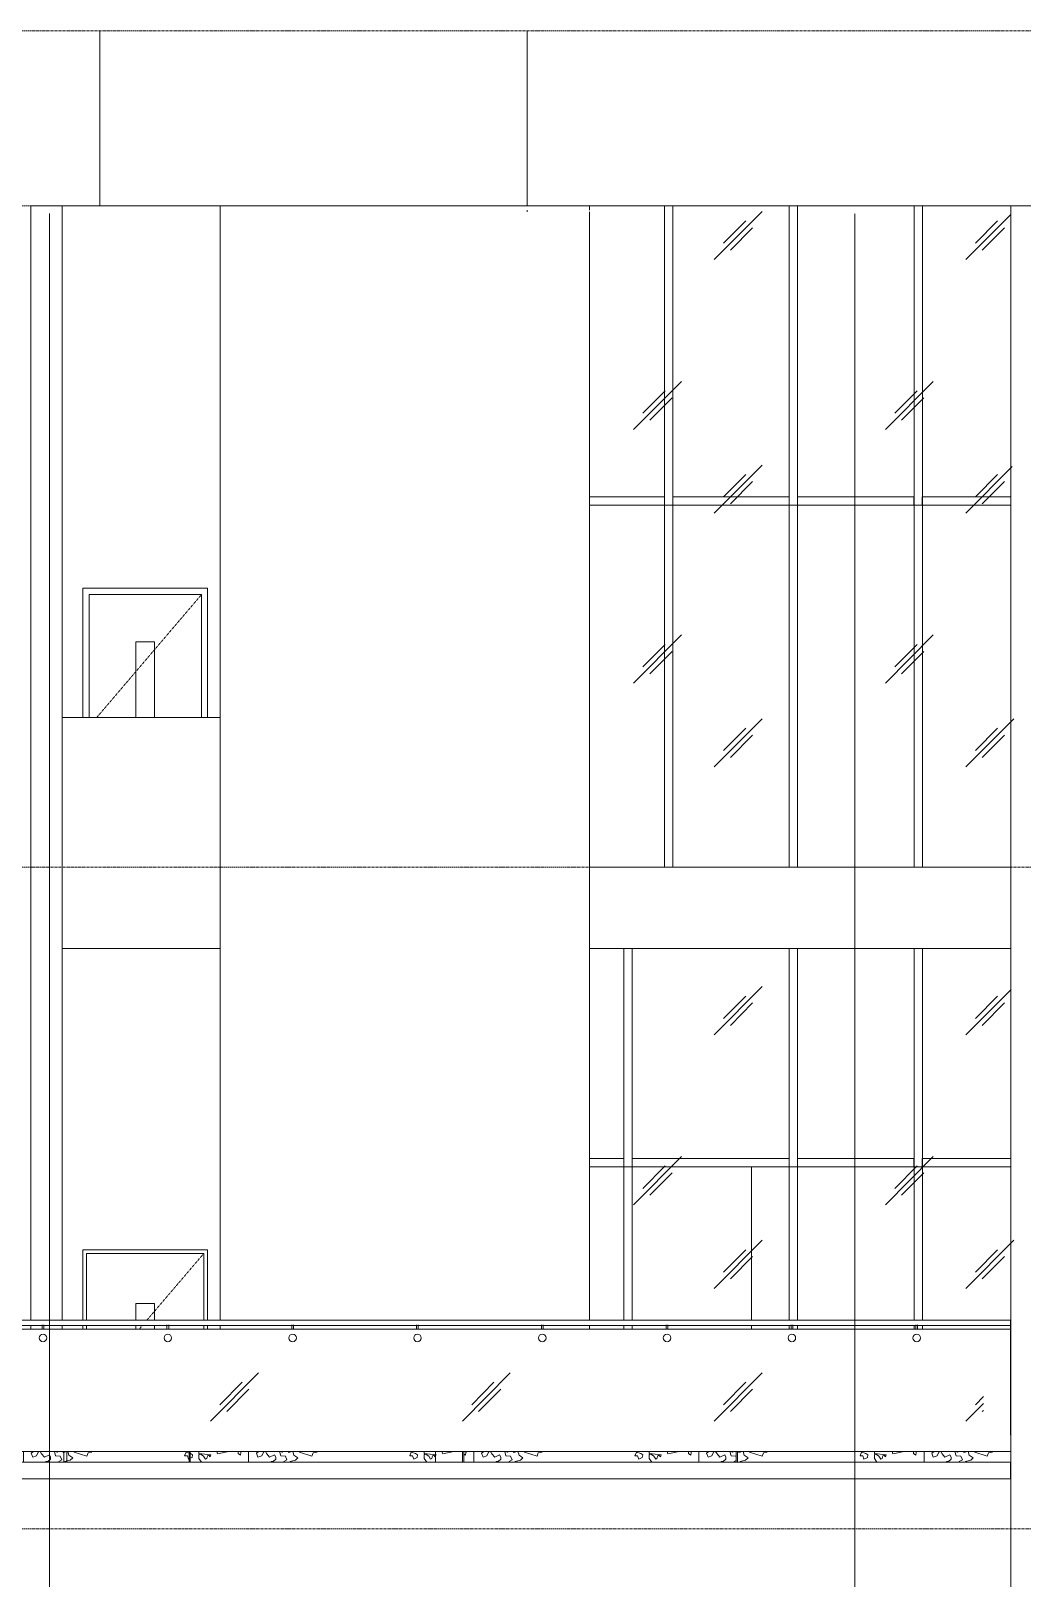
# Model space of a CAD drawing. Header units: millimetres. Extents: x -10599 to 108788, y -9455 to 93550.
# Drawn here: x 1351 to 9291, y 80905 to 93300 of the extents above; entities that cross this region are included whole.
import ezdxf

# ---------------------------------------------------------------- set-up
doc = ezdxf.new("R2010")
doc.units = ezdxf.units.MM
for name, pattern in [('Centre', [31.75, 6.35, -4.7625, 15.875, -4.7625]), ('Dash 1_16_', [3.175, 1.5875, -1.5875]), ('Grid Line', [4.2, 3, -0.6, 0, -0.6])]:
    doc.linetypes.add(name, pattern=pattern)
for name, color, linetype, lineweight in [('A-DOOR', 31, 'Continuous', 5), ('A-GLAZ-CWMG', 55, 'Continuous', 5), ('CUA', 31, 'Continuous', 9), ('G-IMPT', 8, 'Continuous', 5), ('KINH', 152, 'Continuous', 5), ('L-SITE', 91, 'Continuous', 5), ('NET THAY 1', 41, 'Continuous', 5), ('NET THAY 2', 55, 'Continuous', 5), ('NET-THAY', 2, 'Continuous', 9), ('TRUC', 225, 'Continuous', 5)]:
    doc.layers.add(name, color=color, linetype=linetype, lineweight=lineweight)

# ---------------------------------------------------------------- blocks, each defined once
blk = doc.blocks.new('Railing - NBS_RailInfillPnl_Post-1648199-MẶT ĐỨNG 1-14')
at = {"layer": 'NET THAY 2'}
for p, q in [((-6441, 81920), (-6451, 81920)), ((-6451, 81920), (-6451, 81835)), ((-6441, 81835), (-6441, 81920))]:
    blk.add_line(p, q, dxfattribs=at)
blk = doc.blocks.new('Railing - NBS_RailInfillPnl_Post-1597031-MẶT ĐỨNG 1-14')
at = {"layer": 'NET THAY 2'}
for p, q in [((-8459, 82800), (-8469, 82800)), ((-8469, 82800), (-8469, 81835)), ((-8459, 81835), (-8459, 82800))]:
    blk.add_line(p, q, dxfattribs=at)
blk = doc.blocks.new('Railing - NBS_RailInfillPnl_Post-V64-MẶT ĐỨNG 1-14')
at = {"layer": 'NET THAY 2'}
for p, q in [((1613, 81835), (1613, 81920)), ((1639, 81920), (1639, 81835))]:
    blk.add_line(p, q, dxfattribs=at)
blk = doc.blocks.new('Railing - Railing-1431326-MẶT ĐỨNG 1-14')
at = {"layer": 'NET THAY 1'}
for q in [(401, 81835), (-8494, 81700)]:
    blk.add_line((-8494, 81835), q, dxfattribs=at)
for name, p in [('Railing - NBS_RailInfillPnl_Post-1597031-MẶT ĐỨNG 1-14', (0, 0)), ('Railing - NBS_RailInfillPnl_Post-1648199-MẶT ĐỨNG 1-14', (0, 0)), ('Railing - NBS_RailInfillPnl_Post-1648199-MẶT ĐỨNG 1-14', (2018, 0)), ('Railing - NBS_RailInfillPnl_Post-1648199-MẶT ĐỨNG 1-14', (4036, 0)), ('Railing - NBS_RailInfillPnl_Post-1648199-MẶT ĐỨNG 1-14', (6054, 0)), ('Railing - NBS_RailInfillPnl_Post-V64-MẶT ĐỨNG 1-14', (0, 0))]:
    blk.add_blockref(name, p)
blk = doc.blocks.new('Railing - NBS_RailInfillPnl_Post-V65-MẶT ĐỨNG 1-14')
at = {"layer": 'NET THAY 2'}
for p, q in [((418, 82800), (418, 81835)), ((444, 81835), (444, 81920))]:
    blk.add_line(p, q, dxfattribs=at)
blk = doc.blocks.new('Railing - Railing-1432252-MẶT ĐỨNG 1-14')
at = {"layer": 'NET THAY 1'}
for p, q in [((401, 81700), (401, 81835)), ((9198, 81835), (401, 81835)), ((9198, 81835), (9198, 81700)), ((401, 81700), (9198, 81700))]:
    blk.add_line(p, q, dxfattribs=at)
blk.add_blockref('Railing - NBS_RailInfillPnl_Post-V65-MẶT ĐỨNG 1-14', (0, 0))
at = {"extrusion": (0, 0, -1), "zscale": -1}
for p in [(3824, 0), (1632, 0), (-560, 0)]:
    blk.add_blockref('Railing - NBS_RailInfillPnl_Post-1648199-MẶT ĐỨNG 1-14', p, dxfattribs=at)
blk = doc.blocks.new('Top Rail Type - Top Rail_Internal_-1432255-MẶT ĐỨNG 1-14')
at = {"layer": 'NET THAY 1'}
for p, q in [((420, 81920), (420, 82900)), ((9198, 82900), (420, 82900)), ((9198, 82900), (9198, 82050)), ((420, 81920), (2617, 81920)), ((2627, 81920), (4809, 81920)), ((4819, 81920), (7001, 81920)), ((7011, 81920), (9198, 81920))]:
    blk.add_line(p, q, dxfattribs=at)
blk = doc.blocks.new('Handrail Type - Handrail_Internal_-1432266-MẶT ĐỨNG 1-14')
at = {"layer": 'NET THAY 1'}
for p, q in [((9198, 82971), (512, 82971)), ((512, 82929), (9198, 82929)), ((9198, 82971), (9198, 82950)), ((9198, 82950), (9198, 82929))]:
    blk.add_line(p, q, dxfattribs=at)
for points, knots in [([(491, 82950), (491, 82952), (491, 82955), (492, 82958), (493, 82961), (495, 82963), (496, 82964), (497, 82965), (499, 82967), (501, 82968), (502, 82969), (504, 82970), (505, 82970), (506, 82970), (508, 82971), (509, 82971), (510, 82971), (511, 82971), (512, 82971)], [0, 0, 0, 0, 0.0833333, 0.125, 0.1666667, 0.2083333, 0.2291667, 0.25, 0.2916667, 0.3333333, 0.3541667, 0.375, 0.3958333, 0.4166667, 0.4375, 0.4583333, 0.4791667, 0.5, 0.5, 0.5, 0.5]), ([(512, 82929), (511, 82929), (510, 82929), (509, 82929), (508, 82929), (506, 82930), (505, 82930), (504, 82930), (502, 82931), (501, 82932), (500, 82932), (498, 82933), (497, 82935), (496, 82936), (495, 82937), (493, 82939), (492, 82942), (491, 82945), (491, 82948), (491, 82950)], [0.5, 0.5, 0.5, 0.5, 0.5208333, 0.5416667, 0.5625, 0.5833333, 0.6041667, 0.625, 0.6458333, 0.6666667, 0.6875, 0.7083333, 0.75, 0.7708333, 0.7916667, 0.8333333, 0.875, 0.9166667, 1, 1, 1, 1])]:
    blk.add_open_spline(points, degree=3, knots=knots, dxfattribs=at)
blk = doc.blocks.new('ALB-RAILING 32 - ALB-BALUSTER-1365155-MẶT ĐỨNG 1-14')
at = {"layer": 'NET THAY 1'}
for p, q in [((323, 82935), (323, 82900)), ((337, 82900), (337, 82935))]:
    blk.add_line(p, q, dxfattribs=at)
for start, end in [(360, 180), (180, 0)]:
    blk.add_arc((330, 82829), 30, start, end, dxfattribs=at)
blk = doc.blocks.new('CAY XANH 1 - CAY XANH_dwg-1404436-MẶT ĐỨNG 1-14')
at = {"layer": 'G-IMPT'}
blk.add_line((774, 81919), (749, 81919), dxfattribs=at)
at = {"layer": 'G-IMPT', "flags": 128}
blk.add_lwpolyline([(825, 81902), (791, 81915), (779, 81884), (800, 81884), (809, 81859), (837, 81872), (840, 81893)], close=True, dxfattribs=at)
for points in [[(914, 81835), (893, 81862), (893, 81893), (903, 81900), (930, 81881), (946, 81859), (955, 81862), (961, 81884), (971, 81890), (983, 81877), (989, 81893), (893, 81904), (893, 81920)], [(1035, 81920), (1042, 81900), (1133, 81918)], [(1207, 81920), (1207, 81903), (1226, 81890), (1229, 81912), (1232, 81920)], [(1371, 81918), (1353, 81906), (1365, 81875), (1396, 81884), (1409, 81915), (1421, 81920)], [(1425, 81920), (1436, 81900), (1459, 81875), (1499, 81893), (1508, 81875), (1508, 81859), (1486, 81838), (1471, 81840), (1471, 81835)], [(1539, 81920), (1548, 81884), (1585, 81881), (1598, 81853), (1573, 81838), (1573, 81835)], [(1568, 81920), (1560, 81915), (1543, 81920)], [(1640, 81920), (1610, 81912), (1611, 81920)], [(1624, 81835), (1623, 81840), (1666, 81850), (1685, 81868), (1654, 81890), (1645, 81920)], [(1699, 81920), (1697, 81915), (1798, 81881), (1808, 81909), (1839, 81915), (1833, 81920)]]:
    blk.add_lwpolyline(points, dxfattribs=at)
blk = doc.blocks.new('CAY XANH 1 - CAY XANH_dwg-V68-MẶT ĐỨNG 1-14')
at = {"layer": 'G-IMPT'}
for p, q in [((1291, 81920), (1291, 81916)), ((1291, 81916), (1291, 81920))]:
    blk.add_line(p, q, dxfattribs=at)
at = {"layer": 'G-IMPT', "flags": 128}
for points in [[(1291, 81835), (1291, 81859), (1291, 81890), (1291, 81896), (1291, 81877), (1291, 81856), (1291, 81859), (1291, 81881), (1291, 81887), (1291, 81874), (1291, 81890), (1291, 81900), (1291, 81920)], [(1291, 81920), (1291, 81896), (1291, 81915), (1291, 81920)], [(1291, 81920), (1291, 81900), (1291, 81887), (1291, 81909), (1291, 81920)], [(1291, 81920), (1291, 81915), (1291, 81903), (1291, 81872), (1291, 81881), (1291, 81912), (1291, 81918), (1291, 81896), (1291, 81872), (1291, 81890), (1291, 81872), (1291, 81856), (1291, 81835)], [(1291, 81920), (1291, 81912), (1291, 81878), (1291, 81906), (1291, 81912), (1291, 81920)], [(1291, 81920), (1291, 81912), (1291, 81918), (1291, 81881), (1291, 81878), (1291, 81850), (1291, 81835)], [(1291, 81835), (1291, 81837), (1291, 81847), (1291, 81865), (1291, 81887), (1291, 81918), (1291, 81909), (1291, 81920)], [(1291, 81899), (1291, 81912), (1291, 81881)], [(1291, 81881), (1291, 81856), (1291, 81868), (1291, 81890), (1291, 81899)], [(1291, 81835), (1291, 81837), (1291, 81835)]]:
    blk.add_lwpolyline(points, dxfattribs=at)
blk = doc.blocks.new('CAY XANH 1 - CAY XANH 1-V69-MẶT ĐỨNG 1-14')
for name in ['CAY XANH 1 - CAY XANH_dwg-1404436-MẶT ĐỨNG 1-14', 'CAY XANH 1 - CAY XANH_dwg-V68-MẶT ĐỨNG 1-14']:
    blk.add_blockref(name, (0, 0))
blk = doc.blocks.new('CAY XANH 1 - CAY XANH_dwg-V70-MẶT ĐỨNG 1-14')
at = {"layer": 'G-IMPT', "flags": 128}
for points in [[(8506, 81835), (8506, 81859), (8506, 81890), (8506, 81896), (8506, 81877), (8506, 81856), (8506, 81859), (8506, 81881), (8506, 81887), (8506, 81874), (8506, 81890), (8506, 81900), (8506, 81920)], [(8506, 81920), (8506, 81896), (8506, 81915), (8506, 81920)], [(8506, 81920), (8506, 81900), (8506, 81887), (8506, 81909), (8506, 81920)], [(8506, 81920), (8506, 81915), (8506, 81903), (8506, 81872), (8506, 81881), (8506, 81912), (8506, 81918), (8506, 81896), (8506, 81872), (8506, 81890), (8506, 81872), (8506, 81856), (8506, 81835)], [(8506, 81920), (8506, 81912), (8506, 81878), (8506, 81906), (8506, 81912), (8506, 81920)], [(8506, 81920), (8506, 81912), (8506, 81918), (8506, 81881), (8506, 81878), (8506, 81850), (8506, 81835)], [(8506, 81835), (8506, 81837), (8506, 81847), (8506, 81865), (8506, 81887), (8506, 81918), (8506, 81909), (8506, 81920)], [(8506, 81835), (8506, 81837), (8506, 81835)]]:
    blk.add_lwpolyline(points, dxfattribs=at)
blk = doc.blocks.new('CAY XANH 1 - CAY XANH 1-V71-MẶT ĐỨNG 1-14')
for name, p in [('CAY XANH 1 - CAY XANH_dwg-1404436-MẶT ĐỨNG 1-14', (7215, 0)), ('CAY XANH 1 - CAY XANH_dwg-V70-MẶT ĐỨNG 1-14', (0, 0))]:
    blk.add_blockref(name, p)
blk = doc.blocks.new('CAY XANH 1 - CAY XANH_dwg-V72-MẶT ĐỨNG 1-14')
at = {"layer": 'G-IMPT'}
blk.add_line((2578, 81919), (2553, 81919), dxfattribs=at)
at = {"layer": 'G-IMPT', "flags": 128}
for points in [[(2617, 81906), (2594, 81915), (2582, 81884), (2604, 81884), (2613, 81859), (2617, 81861)], [(2627, 81865), (2641, 81872), (2644, 81893), (2629, 81902)], [(2718, 81835), (2697, 81862), (2697, 81893), (2706, 81900), (2734, 81881), (2750, 81859), (2759, 81862), (2765, 81884), (2775, 81890), (2787, 81877), (2793, 81893), (2696, 81904), (2696, 81920)], [(2839, 81920), (2846, 81900), (2936, 81918)], [(3011, 81920), (3011, 81903), (3029, 81890), (3033, 81912), (3035, 81920)], [(3175, 81918), (3157, 81906), (3169, 81875), (3200, 81884), (3213, 81915), (3225, 81920)], [(3229, 81920), (3240, 81900), (3262, 81875), (3302, 81893), (3312, 81875), (3312, 81859), (3290, 81838), (3274, 81840), (3274, 81835)], [(3343, 81920), (3352, 81884), (3389, 81881), (3402, 81853), (3377, 81838), (3377, 81835)], [(3371, 81920), (3364, 81915), (3347, 81920)], [(3444, 81920), (3414, 81912), (3414, 81920)], [(3428, 81835), (3427, 81840), (3470, 81850), (3488, 81868), (3458, 81890), (3449, 81920)], [(3503, 81920), (3501, 81915), (3602, 81881), (3612, 81909), (3643, 81915), (3636, 81920)]]:
    blk.add_lwpolyline(points, dxfattribs=at)
blk = doc.blocks.new('CAY XANH 1 - CAY XANH 1-V73-MẶT ĐỨNG 1-14')
for name, p in [('CAY XANH 1 - CAY XANH_dwg-V72-MẶT ĐỨNG 1-14', (0, 0)), ('CAY XANH 1 - CAY XANH_dwg-V68-MẶT ĐỨNG 1-14', (1803.75, 0))]:
    blk.add_blockref(name, p)
blk = doc.blocks.new('CAY XANH 1 - CAY XANH_dwg-V74-MẶT ĐỨNG 1-14')
at = {"layer": 'G-IMPT'}
blk.add_line((4382, 81919), (4357, 81919), dxfattribs=at)
at = {"layer": 'G-IMPT', "flags": 128}
blk.add_lwpolyline([(4433, 81902), (4398, 81915), (4386, 81884), (4408, 81884), (4417, 81859), (4445, 81872), (4448, 81893)], close=True, dxfattribs=at)
for points in [[(4522, 81835), (4501, 81862), (4501, 81893), (4510, 81900), (4538, 81881), (4553, 81859), (4562, 81862), (4569, 81884), (4578, 81890), (4590, 81877), (4597, 81893), (4500, 81904), (4500, 81920)], [(4643, 81920), (4650, 81900), (4740, 81918)], [(4819, 81899), (4833, 81890), (4836, 81912), (4839, 81920)], [(4979, 81918), (4960, 81906), (4973, 81875), (5004, 81884), (5016, 81915), (5029, 81920)], [(5032, 81920), (5044, 81900), (5066, 81875), (5106, 81893), (5116, 81875), (5116, 81859), (5094, 81838), (5078, 81840), (5078, 81835)], [(5147, 81920), (5156, 81884), (5193, 81881), (5205, 81853), (5181, 81838), (5181, 81835)], [(5175, 81920), (5168, 81915), (5150, 81920)], [(5247, 81920), (5218, 81912), (5218, 81920)], [(5232, 81835), (5230, 81840), (5274, 81850), (5292, 81868), (5261, 81890), (5252, 81920)], [(5307, 81920), (5305, 81915), (5406, 81881), (5415, 81909), (5447, 81915), (5440, 81920)]]:
    blk.add_lwpolyline(points, dxfattribs=at)
blk = doc.blocks.new('CAY XANH 1 - CAY XANH_dwg-V75-MẶT ĐỨNG 1-14')
at = {"layer": 'G-IMPT'}
blk.add_line((4898, 81835), (4898, 81859), dxfattribs=at)
at = {"layer": 'G-IMPT', "flags": 128}
for points in [[(4898, 81920), (4898, 81896), (4898, 81915), (4898, 81920)], [(4898, 81920), (4898, 81900), (4898, 81887), (4898, 81909), (4898, 81920)], [(4898, 81920), (4898, 81915), (4898, 81903), (4898, 81872), (4898, 81881), (4898, 81912), (4898, 81918), (4898, 81896), (4898, 81872), (4898, 81890), (4898, 81872), (4898, 81856), (4898, 81835)], [(4898, 81920), (4898, 81912), (4898, 81878), (4898, 81906), (4898, 81912), (4898, 81920)], [(4898, 81920), (4898, 81912), (4898, 81918), (4898, 81881), (4898, 81878), (4898, 81850), (4898, 81835)], [(4898, 81835), (4898, 81837), (4898, 81847), (4898, 81865), (4898, 81887), (4898, 81918), (4898, 81909), (4898, 81920)], [(4898, 81890), (4898, 81896), (4898, 81877), (4898, 81856), (4898, 81859), (4898, 81881), (4898, 81887), (4898, 81874), (4898, 81890), (4898, 81900)], [(4898, 81835), (4898, 81837), (4898, 81835)]]:
    blk.add_lwpolyline(points, dxfattribs=at)
blk = doc.blocks.new('CAY XANH 1 - CAY XANH 1-V76-MẶT ĐỨNG 1-14')
for name in ['CAY XANH 1 - CAY XANH_dwg-V74-MẶT ĐỨNG 1-14', 'CAY XANH 1 - CAY XANH_dwg-V75-MẶT ĐỨNG 1-14']:
    blk.add_blockref(name, (0, 0))
blk = doc.blocks.new('CAY XANH 1 - CAY XANH_dwg-V77-MẶT ĐỨNG 1-14')
at = {"layer": 'G-IMPT'}
blk.add_line((6186, 81919), (6161, 81919), dxfattribs=at)
at = {"layer": 'G-IMPT', "flags": 128}
blk.add_lwpolyline([(6236, 81902), (6202, 81915), (6190, 81884), (6211, 81884), (6220, 81859), (6248, 81872), (6252, 81893)], close=True, dxfattribs=at)
for points in [[(6325, 81835), (6304, 81862), (6304, 81893), (6314, 81900), (6341, 81881), (6357, 81859), (6366, 81862), (6373, 81884), (6382, 81890), (6394, 81877), (6400, 81893), (6304, 81904), (6304, 81920)], [(6447, 81920), (6453, 81900), (6544, 81918)], [(6618, 81920), (6618, 81903), (6637, 81890), (6640, 81912), (6643, 81920)], [(6783, 81918), (6764, 81906), (6776, 81875), (6807, 81884), (6820, 81915), (6833, 81920)], [(6836, 81920), (6848, 81900), (6870, 81875), (6910, 81893), (6919, 81875), (6919, 81859), (6897, 81838), (6882, 81840), (6882, 81835)], [(6950, 81920), (6960, 81884), (6997, 81881), (7001, 81870)], [(6979, 81920), (6972, 81915), (6954, 81920)], [(7001, 81848), (6984, 81838), (6984, 81835)], [(7051, 81920), (7021, 81912), (7022, 81920)], [(7036, 81835), (7034, 81840), (7077, 81850), (7096, 81868), (7065, 81890), (7056, 81920)], [(7110, 81920), (7108, 81915), (7210, 81881), (7219, 81909), (7250, 81915), (7244, 81920)]]:
    blk.add_lwpolyline(points, dxfattribs=at)
blk = doc.blocks.new('CAY XANH 1 - CAY XANH 1-V78-MẶT ĐỨNG 1-14')
for name, p in [('CAY XANH 1 - CAY XANH_dwg-V77-MẶT ĐỨNG 1-14', (0, 0)), ('CAY XANH 1 - CAY XANH_dwg-V70-MẶT ĐỨNG 1-14', (-1803.75, 0))]:
    blk.add_blockref(name, p)
blk = doc.blocks.new('CUA 1 CANH MO - 2 - Type 1000-1950925-MẶT ĐỨNG 1-14')
at = {"layer": 'A-DOOR'}
for p, q in [((2735, 83505), (1797, 83505)), ((1797, 83505), (1797, 82971)), ((2735, 82971), (2735, 83505)), ((2191, 83105), (2341, 83105)), ((2191, 82971), (2191, 83105)), ((2341, 83105), (2341, 82971)), ((1797, 82929), (1797, 82900)), ((2191, 82900), (2191, 82929)), ((2341, 82929), (2341, 82900)), ((2735, 82900), (2735, 82929))]:
    blk.add_line(p, q, dxfattribs=at)
at = {"layer": 'CUA', "lineweight": 5}
for p, q in [((1766, 83536), (1766, 82971)), ((2766, 83536), (1766, 83536)), ((1796, 83506), (1796, 82971)), ((1796, 83506), (2736, 83506)), ((2736, 82971), (2736, 83506)), ((2766, 83536), (2766, 82971)), ((1766, 82929), (1766, 82900)), ((1796, 82929), (1796, 82900)), ((2736, 82900), (2736, 82929)), ((2766, 82929), (2766, 82900))]:
    blk.add_line(p, q, dxfattribs=at)
at = {"layer": 'CUA', "linetype": 'Dash 1_16_', "lineweight": 5}
for p, q in [((2735, 83505), (2279, 82971)), ((2243, 82929), (2219, 82900))]:
    blk.add_line(p, q, dxfattribs=at)
blk = doc.blocks.new('CUA 1 CANH MO - 2 - Type 1000-1950932-MẶT ĐỨNG 1-14')
at = {"layer": 'A-DOOR'}
for p, q in [((2191, 87800), (2191, 88405)), ((2191, 88405), (2341, 88405)), ((2341, 88405), (2341, 87800))]:
    blk.add_line(p, q, dxfattribs=at)
at = {"layer": 'CUA', "lineweight": 5}
for p, q in [((2766, 88836), (1766, 88836)), ((1766, 88836), (1766, 87800)), ((1816, 88786), (1816, 87800)), ((1816, 88786), (2716, 88786)), ((2716, 88786), (2716, 87800)), ((2766, 88836), (2766, 87800))]:
    blk.add_line(p, q, dxfattribs=at)
at = {"layer": 'CUA', "linetype": 'Dash 1_16_', "lineweight": 5}
blk.add_line((2716, 88783), (1878, 87800), dxfattribs=at)
blk = doc.blocks.new('System Panel - Glazed-1983048-MẶT ĐỨNG 1-14')
at = {"layer": 'KINH'}
for p, q in [((9198, 89500), (8493, 89500)), ((8493, 86600), (9198, 86600))]:
    blk.add_line(p, q, dxfattribs=at)
blk = doc.blocks.new('System Panel - Glazed-1983042-MẶT ĐỨNG 1-14')
at = {"layer": 'KINH'}
for p, q in [((8426, 89500), (7493, 89500)), ((7493, 86600), (8426, 86600))]:
    blk.add_line(p, q, dxfattribs=at)
blk = doc.blocks.new('System Panel - Glazed-1983049-MẶT ĐỨNG 1-14')
at = {"layer": 'KINH'}
for p, q in [((6426, 89500), (5826, 89500)), ((5826, 89500), (5826, 86600)), ((5826, 86600), (6426, 86600))]:
    blk.add_line(p, q, dxfattribs=at)
blk = doc.blocks.new('System Panel - Glazed-V71-MẶT ĐỨNG 1-14')
at = {"layer": 'KINH'}
blk.add_line((9198, 84200), (8493, 84200), dxfattribs=at)
blk = doc.blocks.new('System Panel - Glazed-V72-MẶT ĐỨNG 1-14')
at = {"layer": 'KINH'}
blk.add_line((8426, 84200), (7493, 84200), dxfattribs=at)
blk = doc.blocks.new('System Panel - Glazed-1983072-MẶT ĐỨNG 1-14')
at = {"layer": 'KINH'}
for p, q in [((7426, 84200), (7125, 84200)), ((7125, 84200), (7125, 82971)), ((7125, 82929), (7125, 82900))]:
    blk.add_line(p, q, dxfattribs=at)
blk = doc.blocks.new('Handrail Type - ALB-BALUSTER-1304914-MẶT ĐỨNG 1-14')
at = {"layer": 'NET THAY 1'}
for p, q in [((9202, 82971), (9198, 82971)), ((9198, 82950), (9198, 82971)), ((9198, 82929), (9198, 82950)), ((9198, 82929), (9202, 82929)), ((9202, 82955), (9202, 82950)), ((9202, 82950), (9202, 82945))]:
    blk.add_line(p, q, dxfattribs=at)
blk = doc.blocks.new('System Panel - Glazed-1983095-MẶT ĐỨNG 1-14')
at = {"layer": 'KINH'}
for p, q in [((7125, 84200), (6167, 84200)), ((7125, 82971), (7125, 84200)), ((7125, 82900), (7125, 82929))]:
    blk.add_line(p, q, dxfattribs=at)
blk = doc.blocks.new('Railing - Railing-1970597-MẶT ĐỨNG 1-14')
at = {"layer": 'NET THAY 1'}
blk.add_line((1651, 87800), (2866, 87800), dxfattribs=at)
blk = doc.blocks.new('Rectangular Mullion - Rectangular Mullion-1978659-MẶT ĐỨNG 1-14')
at = {"layer": 'A-GLAZ-CWMG'}
for p, q in [((8426, 89500), (8493, 89500)), ((8426, 89500), (8426, 86600)), ((8493, 89500), (8493, 86600)), ((8493, 86600), (8426, 86600))]:
    blk.add_line(p, q, dxfattribs=at)
blk = doc.blocks.new('Rectangular Mullion - Rectangular Mullion-V106-MẶT ĐỨNG 1-14')
at = {"layer": 'A-GLAZ-CWMG'}
for p, q in [((8426, 84200), (8493, 84200)), ((8426, 84200), (8426, 82971)), ((8493, 84200), (8493, 82971)), ((8426, 82929), (8426, 82900)), ((8493, 82929), (8493, 82900))]:
    blk.add_line(p, q, dxfattribs=at)
blk = doc.blocks.new('Rectangular Mullion - Rectangular Mullion-1978710-MẶT ĐỨNG 1-14')
at = {"layer": 'A-GLAZ-CWMG'}
for p, q in [((6101, 84200), (6167, 84200)), ((6101, 84200), (6101, 82970)), ((6167, 84200), (6167, 82971)), ((6101, 82930), (6101, 82900)), ((6167, 82929), (6167, 82900))]:
    blk.add_line(p, q, dxfattribs=at)
blk = doc.blocks.new('Rectangular Mullion - Rectangular Mullion-V29-MẶT ĐỨNG 1-14')
at = {"layer": 'A-GLAZ-CWMG'}
for p, q in [((51314, 2167), (51314, 2233)), ((52247, 2233), (51314, 2233)), ((52247, 2233), (52247, 2167)), ((52247, 2167), (51314, 2167))]:
    blk.add_line(p, q, dxfattribs=at)

msp = doc.modelspace()

# ---------------------------------------------------------------- hatches: boundary and pattern name
at = {"layer": 'KINH'}
h = msp.add_hatch(dxfattribs=at)
h.set_pattern_fill('FP_11', color=256, angle=360, style=0, pattern_type=2)
h.set_pattern_definition([(45.204, (-23956, 80020.8), (0.002, 2032), [252.7, -2610.81]), (45.204, (-24010.8, 80076), (0.002, 2032), [252.7, -2610.81]), (45.204, (-24086.1, 79945), (0.002, 2032), [544.27, -2319.24]), (45.204, (-25328, 81382.2), (0.002, 2032), [252.7, -2610.81]), (45.204, (-25382.7, 81437.4), (0.002, 2032), [252.7, -2610.81]), (45.204, (-25458, 81306.4), (0.002, 2032), [544.27, -2319.24])])
h.paths.add_polyline_path([(9232.5, 86600), (9200.5, 91900), (5825.3, 91900), (5857.2, 86600)])
h = msp.add_hatch(dxfattribs=at)
h.set_pattern_fill('FP_11', color=256, angle=360, style=0, pattern_type=2)
h.set_pattern_definition([(45.204, (-23956, 73810.6), (0.002, 2032), [252.7, -2610.81]), (45.204, (-24010.8, 73865.8), (0.002, 2032), [252.7, -2610.81]), (45.204, (-24086.1, 73734.8), (0.002, 2032), [544.27, -2319.24]), (45.204, (-25328, 75172), (0.002, 2032), [252.7, -2610.81]), (45.204, (-25382.7, 75227.2), (0.002, 2032), [252.7, -2610.81]), (45.204, (-25458, 75096.2), (0.002, 2032), [544.27, -2319.24])])
h.paths.add_polyline_path([(9232.5, 82971.2), (9200.5, 85853.6), (5825.3, 85853.6), (5857.2, 82971.2)])
h = msp.add_hatch(dxfattribs=at)
h.set_pattern_fill('FP_11', color=256, angle=360, style=0, pattern_type=2)
h.set_pattern_definition([(45.204, (-23956, 70716.2), (0.002, 2032), [252.7, -2610.81]), (45.204, (-24010.8, 70771.4), (0.002, 2032), [252.7, -2610.81]), (45.204, (-24086.1, 70640.3), (0.002, 2032), [544.27, -2319.24]), (45.204, (-25328, 72077.6), (0.002, 2032), [252.7, -2610.81]), (45.204, (-25382.7, 72132.8), (0.002, 2032), [252.7, -2610.81]), (45.204, (-25458, 72001.8), (0.002, 2032), [544.27, -2319.24])])
h.paths.add_polyline_path([(8981.7, 82048.1), (8981.7, 82759.1), (-8207, 82759.1), (-8207, 82048.1)])

# ---------------------------------------------------------------- linework, layer by layer
at = {"layer": 'A-GLAZ-CWMG'}
for p, q in [((6426, 91900), (6492.6, 91900)), ((6426, 91900), (6426, 89500)), ((6492.6, 91900), (6492.6, 89500)), ((7426, 91900), (7492.6, 91900)), ((7426, 91900), (7426, 89500)), ((7492.6, 91900), (7492.6, 89500)), ((8426, 91900), (8492.6, 91900)), ((8426, 91900), (8426, 89500)), ((8492.6, 91900), (8492.6, 89500)), ((5825.3, 89500), (5825.3, 89566.7)), ((6426, 89566.7), (5825.3, 89566.7)), ((6426, 89500), (5825.3, 89500)), ((6426, 89566.7), (6426, 89500)), ((6492.6, 89500), (6426, 89500)), ((7492.6, 89500), (7426, 89500)), ((8492.6, 89500), (8426, 89500)), ((8492.4, 89500), (8492.4, 89566.7)), ((9200.5, 89566.7), (8492.4, 89566.7)), ((9200.5, 89500), (8492.4, 89500)), ((9200.5, 89566.7), (9200.5, 89500)), ((6100.6, 85950), (6167.3, 85950)), ((6100.6, 85950), (6100.6, 84200)), ((6167.3, 85950), (6167.3, 84200)), ((7426, 85950), (7492.6, 85950)), ((7426, 85950), (7426, 84200)), ((7492.6, 85950), (7492.6, 84200)), ((8426, 85950), (8492.6, 85950)), ((8426, 85950), (8426, 84200)), ((8492.6, 85950), (8492.6, 84200)), ((5825.3, 84200), (5825.3, 84266.7)), ((6100.6, 84266.7), (5825.3, 84266.7)), ((6100.6, 84200), (5825.3, 84200)), ((6100.6, 84266.7), (6100.6, 84200)), ((6167.3, 84200), (6100.6, 84200)), ((6167.3, 84200), (6167.3, 84266.7)), ((7426, 84266.7), (6167.3, 84266.7)), ((7426, 84200), (6167.3, 84200)), ((7426, 84266.7), (7426, 84200)), ((7492.6, 84200), (7426, 84200)), ((8492.6, 84200), (8426, 84200)), ((8492.4, 84200), (8492.4, 84266.7)), ((9200.5, 84266.7), (8492.4, 84266.7)), ((9200.5, 84200), (8492.4, 84200)), ((9200.5, 84266.7), (9200.5, 84200))]:
    msp.add_line(p, q, dxfattribs=at)
at = {"layer": 'NET-THAY'}
for p, q in [((1901.4, 91900), (1901.4, 93300)), ((5325.4, 91900), (5325.4, 93300)), ((1350.5, 91900), (41000.5, 91900)), ((1350.5, 82971.2), (1350.5, 91900)), ((1600.5, 91900), (1600.5, 82971.2)), ((2865.6, 91900), (2865.6, 82971.2)), ((5325.4, 91850), (5325.4, 91865)), ((5825.3, 91850), (5825.3, 82970.5)), ((5825.4, 91900), (5825.4, 91865)), ((5825.5, 91850), (5825.5, 91700)), ((1765.6, 87800), (1765.6, 88836)), ((1765.6, 88836), (2765.6, 88836)), ((2765.6, 88836), (2765.6, 87800)), ((2865.6, 87800), (1600.5, 87800)), ((5825.5, 86600), (9198.3, 86600)), ((9200.5, 85950), (5825.3, 85950)), ((1765.6, 82971.2), (1765.6, 83536)), ((1765.6, 83536), (2765.6, 83536)), ((2765.6, 83536), (2765.6, 82971.2)), ((1350.5, 82900), (1350.5, 82928.8)), ((1600.5, 82928.8), (1600.5, 82900)), ((1765.6, 82900), (1765.6, 82928.8)), ((2765.6, 82928.8), (2765.6, 82900)), ((2865.6, 82928.8), (2865.6, 82900)), ((5825.3, 82929.5), (5825.3, 82900)), ((9198.3, 82900), (9198.3, 82928.8)), ((4591, 81920), (4591, 81835))]:
    msp.add_line(p, q, dxfattribs=at)
for points in [[(9200.5, 91900), (9200.5, 81700), (-8499.5, 81700)], [(2865.6, 85950), (1600.5, 85950)]]:
    msp.add_lwpolyline(points, dxfattribs=at)
at = {"layer": 'TRUC', "linetype": 'Centre'}
for p, q in [((-10499.5, 93300), (108517.8, 93300)), ((-10499.5, 91900), (108517.8, 91900)), ((-10499.5, 86600), (108517.8, 86600)), ((-10499.5, 81300), (108517.8, 81300))]:
    msp.add_line(p, q, dxfattribs=at)
at = {"layer": 'TRUC', "linetype": 'Grid Line'}
for p, q in [((1500.5, -4904), (1500.5, 91838.4)), ((7950.5, -5171), (7950.5, 91838.4)), ((9200.5, -6601.6), (9200.5, 91838.4))]:
    msp.add_line(p, q, dxfattribs=at)

# ---------------------------------------------------------------- block references
at = {"layer": 'A-GLAZ-CWMG'}
for name, p in [('Rectangular Mullion - Rectangular Mullion-1978659-MẶT ĐỨNG 1-14', (-2000, 0)), ('Rectangular Mullion - Rectangular Mullion-V29-MẶT ĐỨNG 1-14', (-44821.3, 87333.3)), ('Rectangular Mullion - Rectangular Mullion-1978659-MẶT ĐỨNG 1-14', (-1000, 0)), ('Rectangular Mullion - Rectangular Mullion-V29-MẶT ĐỨNG 1-14', (-43821.3, 87333.3)), ('Rectangular Mullion - Rectangular Mullion-1978659-MẶT ĐỨNG 1-14', (0, 0)), ('Rectangular Mullion - Rectangular Mullion-1978710-MẶT ĐỨNG 1-14', (0, 0)), ('Rectangular Mullion - Rectangular Mullion-V106-MẶT ĐỨNG 1-14', (-1000, 0)), ('Rectangular Mullion - Rectangular Mullion-V29-MẶT ĐỨNG 1-14', (-43821.3, 82033.3)), ('Rectangular Mullion - Rectangular Mullion-V106-MẶT ĐỨNG 1-14', (0, 0))]:
    msp.add_blockref(name, p, dxfattribs=at)
at = {"layer": 'CUA'}
for name in ['CUA 1 CANH MO - 2 - Type 1000-1950932-MẶT ĐỨNG 1-14', 'CUA 1 CANH MO - 2 - Type 1000-1950925-MẶT ĐỨNG 1-14']:
    msp.add_blockref(name, (0, 0), dxfattribs=at)
at = {"layer": 'KINH'}
for name, p in [('System Panel - Glazed-1983049-MẶT ĐỨNG 1-14', (0, 0)), ('System Panel - Glazed-1983042-MẶT ĐỨNG 1-14', (-1000, 0)), ('System Panel - Glazed-1983042-MẶT ĐỨNG 1-14', (0, 0)), ('System Panel - Glazed-1983048-MẶT ĐỨNG 1-14', (0, 0)), ('System Panel - Glazed-1983095-MẶT ĐỨNG 1-14', (0, 0)), ('System Panel - Glazed-1983072-MẶT ĐỨNG 1-14', (0, 0)), ('System Panel - Glazed-V72-MẶT ĐỨNG 1-14', (0, 0)), ('System Panel - Glazed-V71-MẶT ĐỨNG 1-14', (0, 0))]:
    msp.add_blockref(name, p, dxfattribs=at)
at = {"layer": 'L-SITE'}
for name in ['CAY XANH 1 - CAY XANH 1-V69-MẶT ĐỨNG 1-14', 'CAY XANH 1 - CAY XANH 1-V73-MẶT ĐỨNG 1-14', 'CAY XANH 1 - CAY XANH 1-V76-MẶT ĐỨNG 1-14', 'CAY XANH 1 - CAY XANH 1-V78-MẶT ĐỨNG 1-14', 'CAY XANH 1 - CAY XANH 1-V71-MẶT ĐỨNG 1-14']:
    msp.add_blockref(name, (0, 0), dxfattribs=at)
at = {"layer": 'NET THAY 1'}
for name, p in [('Railing - Railing-1970597-MẶT ĐỨNG 1-14', (0, 0)), ('Handrail Type - Handrail_Internal_-1432266-MẶT ĐỨNG 1-14', (0, 0)), ('ALB-RAILING 32 - ALB-BALUSTER-1365155-MẶT ĐỨNG 1-14', (1117.3, 0)), ('ALB-RAILING 32 - ALB-BALUSTER-1365155-MẶT ĐỨNG 1-14', (1117.3, 0)), ('ALB-RAILING 32 - ALB-BALUSTER-1365155-MẶT ĐỨNG 1-14', (2117.3, 0)), ('ALB-RAILING 32 - ALB-BALUSTER-1365155-MẶT ĐỨNG 1-14', (2117.3, 0)), ('ALB-RAILING 32 - ALB-BALUSTER-1365155-MẶT ĐỨNG 1-14', (3117.3, 0)), ('ALB-RAILING 32 - ALB-BALUSTER-1365155-MẶT ĐỨNG 1-14', (3117.3, 0)), ('ALB-RAILING 32 - ALB-BALUSTER-1365155-MẶT ĐỨNG 1-14', (4117.3, 0)), ('ALB-RAILING 32 - ALB-BALUSTER-1365155-MẶT ĐỨNG 1-14', (4117.3, 0)), ('ALB-RAILING 32 - ALB-BALUSTER-1365155-MẶT ĐỨNG 1-14', (5117.3, 0)), ('ALB-RAILING 32 - ALB-BALUSTER-1365155-MẶT ĐỨNG 1-14', (5117.3, 0)), ('ALB-RAILING 32 - ALB-BALUSTER-1365155-MẶT ĐỨNG 1-14', (6117.3, 0)), ('ALB-RAILING 32 - ALB-BALUSTER-1365155-MẶT ĐỨNG 1-14', (6117.3, 0)), ('ALB-RAILING 32 - ALB-BALUSTER-1365155-MẶT ĐỨNG 1-14', (7117.3, 0)), ('ALB-RAILING 32 - ALB-BALUSTER-1365155-MẶT ĐỨNG 1-14', (7117.3, 0)), ('ALB-RAILING 32 - ALB-BALUSTER-1365155-MẶT ĐỨNG 1-14', (8117.3, 0)), ('ALB-RAILING 32 - ALB-BALUSTER-1365155-MẶT ĐỨNG 1-14', (8117.3, 0)), ('Handrail Type - ALB-BALUSTER-1304914-MẶT ĐỨNG 1-14', (0, 0)), ('Railing - Railing-1431326-MẶT ĐỨNG 1-14', (0, 0)), ('Railing - Railing-1432252-MẶT ĐỨNG 1-14', (0, 0)), ('Top Rail Type - Top Rail_Internal_-1432255-MẶT ĐỨNG 1-14', (0, 0))]:
    msp.add_blockref(name, p, dxfattribs=at)

doc.saveas('drawing.dxf')
